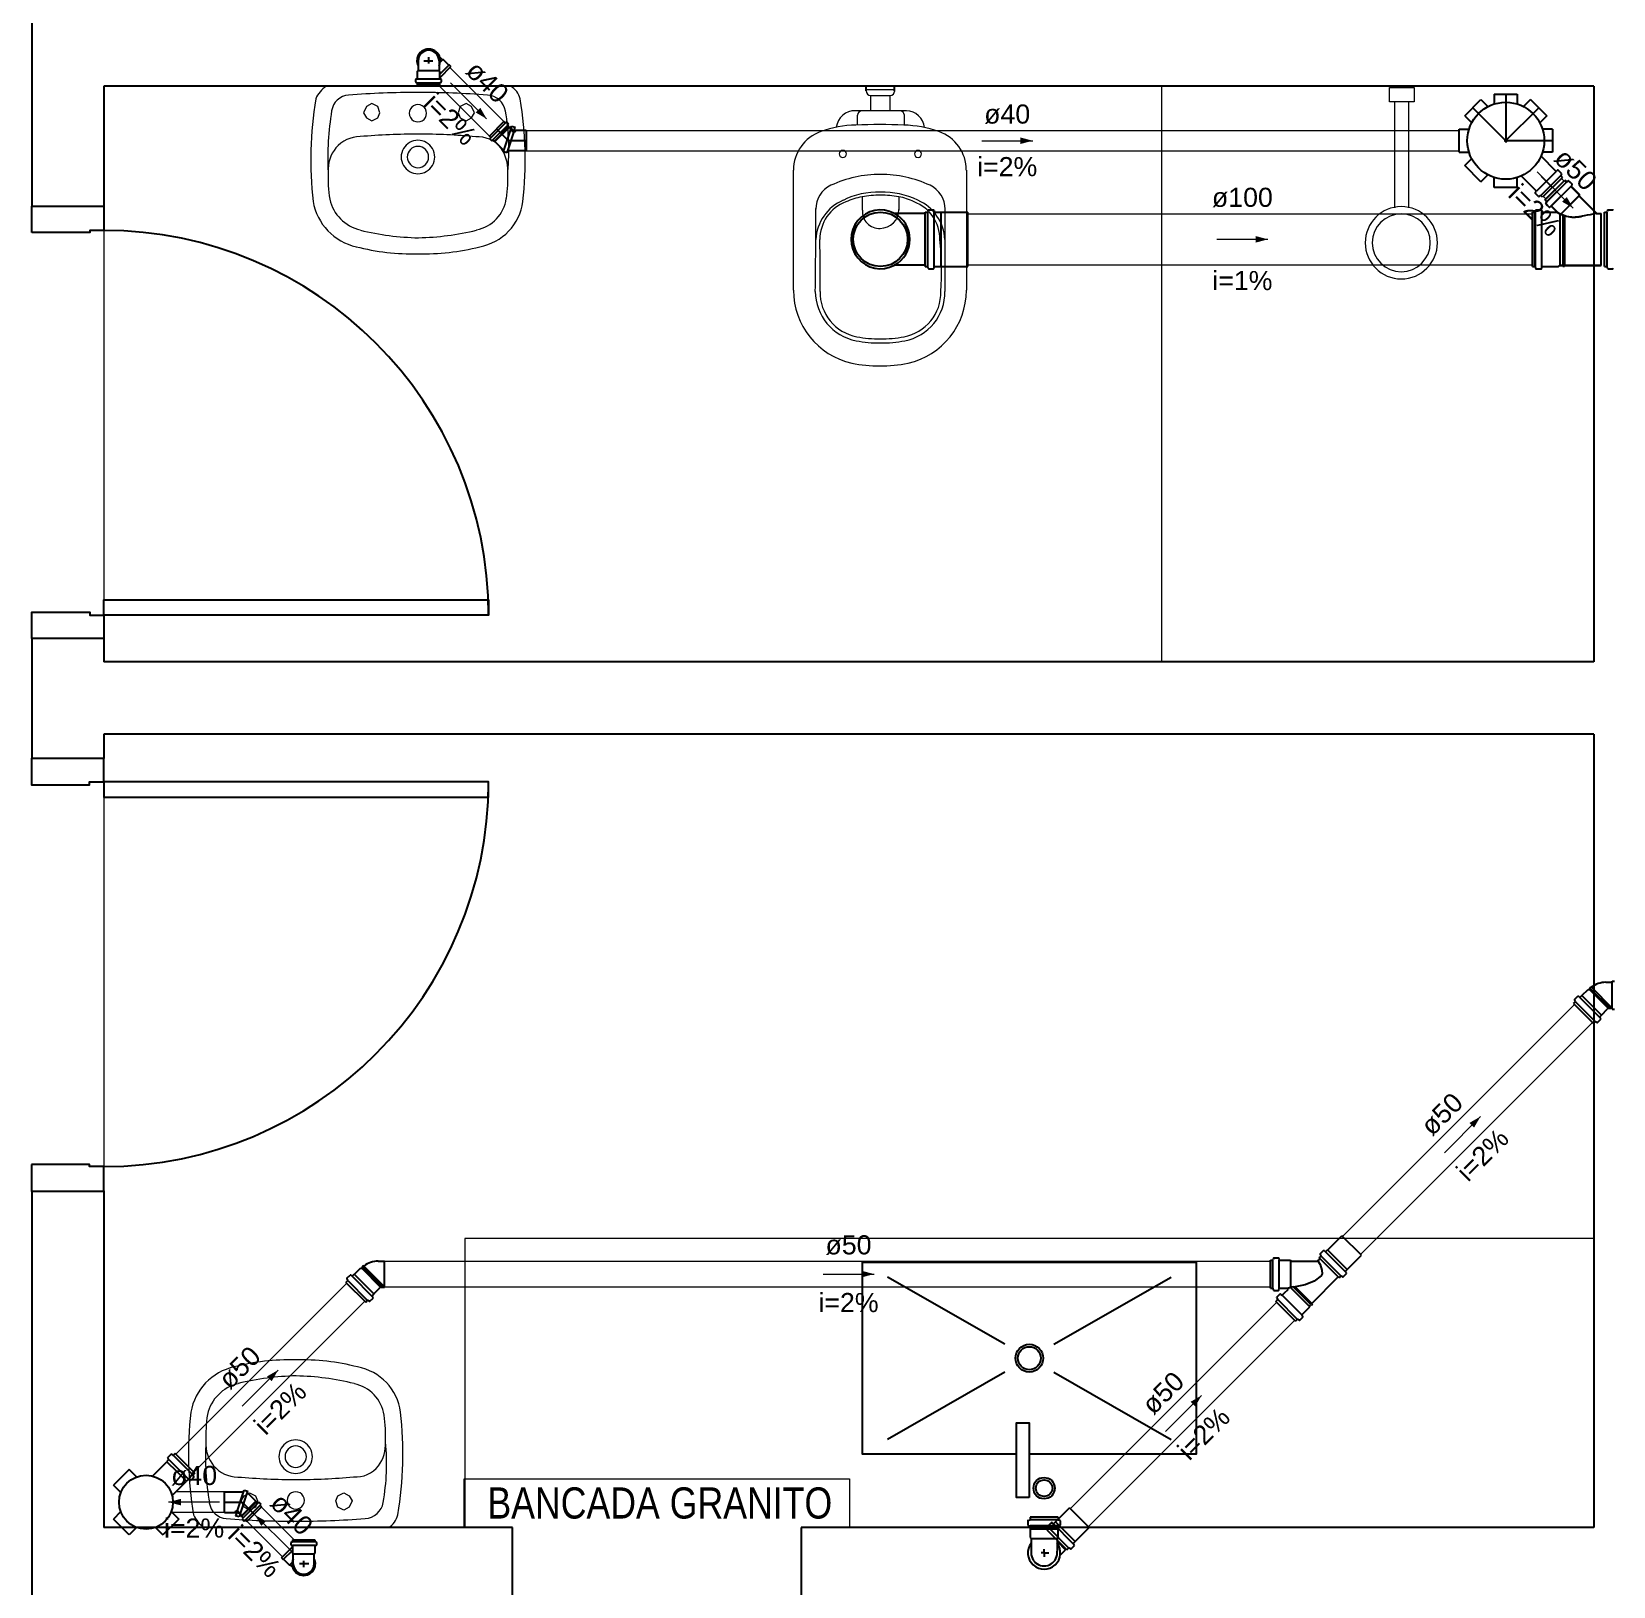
# Model space of a CAD drawing. Header units: millimetres. Extents: x 270 to 744, y -31 to 127.
# Drawn here: x 690.144 to 693.418, y 117.83 to 121.048 of the extents above; entities that cross this region are included whole.
import ezdxf

# ---------------------------------------------------------------- set-up
doc = ezdxf.new("R2010")
doc.units = ezdxf.units.MM
doc.header["$LTSCALE"] = 0.01
doc.header["$MEASUREMENT"] = 0
doc.linetypes.add('DASHDOT', pattern=[25.4, 12.7, -6.35, 0, -6.35])
for name, color, linetype, lineweight in [('at_Entity', 7, 'Continuous', 9), ('TQ-Condutos', 3, 'Continuous', 5), ('TQ-Sentido conduto', 9, 'Continuous', 5), ('TQ-Textos conduto', 7, 'Continuous', 5)]:
    doc.layers.add(name, color=color, linetype=linetype, lineweight=lineweight)
for name, color, linetype in [('Layout_Equipamentos', 7, 'Continuous'), ('PAREDES', 8, 'Continuous'), ('PISO_acabado', 1, 'Continuous'), ('PORTAS', 8, 'Continuous'), ('Simbolos', 5, 'Continuous'), ('Simbolos_int', 2, 'Continuous'), ('TEXTO01', 7, 'Continuous')]:
    doc.layers.add(name, color=color, linetype=linetype)
doc.styles.add('Arial', font='arial.ttf')
doc.styles.add('ArialNarrow', font='ARIALN.TTF')

msp = doc.modelspace()

# ---------------------------------------------------------------- hatches: boundary and pattern name
at = {"layer": 'TQ-Sentido conduto', "linetype": 'Continuous'}
for points in [[(691.0857, 120.8677), (691.0725, 120.8906), (691.0628, 120.8809)], [(692.2162, 120.8223), (692.1907, 120.8291), (692.1907, 120.8155)], [(693.335, 120.6829), (693.3218, 120.7058), (693.3122, 120.6961)], [(692.7031, 120.6182), (692.6776, 120.625), (692.6776, 120.6113)], [(693.1431, 118.8021), (693.1202, 118.7889), (693.1299, 118.7792)], [(691.8877, 118.4761), (691.8622, 118.4829), (691.8622, 118.4693)], [(690.654, 118.2774), (690.6311, 118.2642), (690.6408, 118.2545)], [(692.5658, 118.2248), (692.543, 118.2116), (692.5526, 118.202)], [(690.4273, 118.0039), (690.4528, 117.9971), (690.4528, 118.0108)], [(690.606, 117.9776), (690.6192, 117.9547), (690.6289, 117.9644)]]:
    msp.add_hatch(color=256, dxfattribs=at).paths.add_polyline_path(points)

# ---------------------------------------------------------------- linework, layer by layer
at = {"layer": 'at_Entity'}
for p, q in [((690.7551, 120.935), (690.9446, 120.935)), ((690.8814, 120.935), (691.0688, 120.935)), ((690.9446, 120.935), (691.1362, 120.935)), ((691.8704, 120.935), (691.9336, 120.935)), ((692.4829, 120.935), (692.4829, 119.7433)), ((690.8477, 120.8992), (690.8372, 120.8929)), ((690.8604, 120.8929), (690.8477, 120.8992)), ((691.0435, 120.8992), (691.0309, 120.8929)), ((691.0541, 120.8929), (691.0435, 120.8992)), ((691.8715, 120.9287), (691.9304, 120.9287)), ((691.8809, 120.8844), (691.8809, 120.916)), ((691.8809, 120.916), (691.921, 120.916)), ((691.921, 120.8844), (691.921, 120.916)), ((690.8372, 120.8929), (690.8309, 120.8802)), ((690.8309, 120.8802), (690.8372, 120.8697)), ((690.8372, 120.8697), (690.8477, 120.8634)), ((690.8477, 120.8634), (690.8604, 120.8697)), ((690.8646, 120.8802), (690.8604, 120.8929)), ((690.8604, 120.8697), (690.8646, 120.8802)), ((691.0309, 120.8929), (691.0267, 120.8802)), ((691.0267, 120.8802), (691.0309, 120.8697)), ((691.0309, 120.8697), (691.0435, 120.8634)), ((691.0435, 120.8634), (691.0541, 120.8697)), ((691.0604, 120.8802), (691.0541, 120.8929)), ((691.0541, 120.8697), (691.0604, 120.8802)), ((691.9546, 120.8844), (691.8494, 120.8844)), ((691.8536, 120.8549), (691.8536, 120.875)), ((691.9504, 120.875), (691.9504, 120.8548)), ((691.7209, 120.5128), (691.7209, 120.7613)), ((692.0789, 120.7613), (692.0789, 120.5128)), ((691.8636, 120.6788), (691.8636, 120.7062)), ((691.9394, 120.7059), (691.9394, 120.6788)), ((690.584, 118.017), (690.5946, 118.0233)), ((690.5946, 118.0233), (690.6072, 118.017)), ((690.7777, 118.017), (690.7904, 118.0233)), ((690.7904, 118.0233), (690.8009, 118.017)), ((690.5777, 118.0065), (690.584, 118.017)), ((690.584, 117.9939), (690.5777, 118.0065)), ((690.5946, 117.9875), (690.584, 117.9939)), ((690.6072, 117.9939), (690.5946, 117.9875)), ((690.6072, 118.017), (690.6114, 118.0065)), ((690.6114, 118.0065), (690.6072, 117.9939)), ((690.7735, 118.0065), (690.7777, 118.017)), ((690.7777, 117.9939), (690.7735, 118.0065)), ((690.7904, 117.9875), (690.7777, 117.9939)), ((690.8009, 117.9939), (690.7904, 117.9875)), ((690.8009, 118.017), (690.8072, 118.0065)), ((690.8072, 118.0065), (690.8009, 117.9939)), ((690.5019, 117.9518), (690.6914, 117.9518)), ((690.6283, 117.9518), (690.8156, 117.9518)), ((690.6914, 117.9518), (690.883, 117.9518))]:
    msp.add_line(p, q, dxfattribs=at)
at = {"layer": 'at_Entity', "color": 7}
for p, q in [((692.955, 120.9028), (692.955, 120.9323)), ((692.955, 120.9323), (693.0056, 120.9323)), ((693.0056, 120.9323), (693.0056, 120.9028)), ((693.0056, 120.9028), (692.955, 120.9028)), ((692.9656, 120.6837), (692.9656, 120.9028)), ((692.9951, 120.9028), (692.9656, 120.9028)), ((692.9951, 120.6837), (692.9951, 120.9028))]:
    msp.add_line(p, q, dxfattribs=at)
at = {"layer": 'at_Entity', "color": 7, "lineweight": 5}
for p, q in [((690.2933, 120.6365), (690.2934, 119.8718)), ((690.2933, 119.4949), (690.2933, 118.6986))]:
    msp.add_line(p, q, dxfattribs=at)
at = {"layer": 'at_Entity', "color": 3}
for p, q in [((693.3776, 118.5496), (691.0407, 118.5496)), ((691.0407, 118.5496), (691.0407, 117.9517))]:
    msp.add_line(p, q, dxfattribs=at)
msp.add_lwpolyline([(691.0395, 117.9517), (691.0395, 118.0521), (691.8367, 118.0521), (691.8367, 117.9517)], dxfattribs=at)
at = {"layer": 'at_Entity'}
for centre, radius, start, end in [((690.7807, 120.8906), 0.0519, 121.07, 159.4583), ((691.1173, 120.9011), 0.0384, 11.4307, 62.1327), ((691.4715, 120.7825), 0.7501, 170.3071, 186.5866), ((690.8026, 120.8785), 0.0383, 94.3873, 171.2442), ((690.9373, 119.2153), 1.7069, 89.7897, 94.6247), ((690.9435, 119.0527), 1.8695, 85.5856, 90), ((691.0852, 120.8768), 0.04, 9.6072, 86.886), ((690.4164, 120.7822), 0.7493, 353.4235, 9.7209), ((691.8809, 120.9255), 0.00947, 180, 270), ((691.921, 120.9255), 0.00947, 270, 0), ((691.3674, 120.7863), 0.6105, 170.7585, 182.6769), ((690.9435, 120.8792), 0.0179, 150.0128, 209.9872), ((690.9435, 120.8792), 0.0179, 89.9633, 149.9809), ((690.9435, 120.8792), 0.0179, 209.9602, 270), ((690.9435, 120.8792), 0.0179, 29.9602, 90), ((690.9435, 120.8792), 0.0179, 269.9633, 329.9809), ((690.9435, 120.8792), 0.0179, 330.0128, 29.9872), ((690.6836, 120.8039), 0.4482, 354.2028, 10.218), ((691.8483, 120.8456), 0.0389, 88.4183, 173.4493), ((691.8631, 120.875), 0.00947, 90, 180), ((691.941, 120.875), 0.00947, 360, 90), ((691.9537, 120.8459), 0.0386, 5.5755, 88.6298), ((690.9467, 119.3687), 1.4673, 90.0609, 94.8104), ((690.9435, 119.4902), 1.3457, 84.9049, 89.9792), ((691.8053, 120.7616), 0.0843, 109.0789, 180.1997), ((691.8588, 120.6076), 0.2474, 92.0489, 109.145), ((691.8996, 119.4672), 1.3885, 87.9511, 92.0489), ((691.9411, 120.6083), 0.2466, 70.8427, 88.1091), ((691.9945, 120.7616), 0.0843, 359.8003, 70.9211), ((690.8286, 120.762), 0.0712, 140.4003, 183.3975), ((690.8243, 120.7644), 0.0664, 90.5513, 139.6562), ((690.9435, 120.7886), 0.0347, 150.0032, 209.9968), ((690.9435, 120.7886), 0.0347, 90.0007, 150.0032), ((690.9435, 120.7886), 0.0221, 90, 180), ((690.9435, 120.7886), 0.0347, 30.0071, 90), ((690.9435, 120.7886), 0.0221, 0, 89.9903), ((690.9435, 120.7886), 0.0347, 330.0032, 29.9968), ((691.0666, 120.7679), 0.0628, 39.2453, 93.2268), ((691.0518, 120.7627), 0.0777, 357.1606, 35.3475), ((691.8231, 120.795), 0.00737, 90, 180), ((691.8231, 120.795), 0.00737, 360, 90), ((691.9788, 120.795), 0.00737, 90, 180), ((691.9788, 120.795), 0.00737, 360, 90), ((690.9435, 120.7887), 0.0347, 210.0071, 270), ((690.9435, 120.7886), 0.0221, 180, 270), ((690.9435, 120.7886), 0.0221, 270, 0), ((690.9435, 120.7886), 0.0347, 270.0007, 330.0032), ((691.8231, 120.795), 0.00737, 180, 270), ((691.8231, 120.795), 0.00737, 270, 0), ((691.9788, 120.795), 0.00737, 180, 270), ((691.9788, 120.795), 0.00737, 270, 0), ((691.0667, 120.7479), 0.3094, 178.1735, 188.6779), ((690.8124, 120.7477), 0.3173, 351.8304, 2.0054), ((691.901, 120.5095), 0.2432, 90, 114.9606), ((691.901, 120.5095), 0.2432, 65.0391, 90.0003), ((691.0493, 120.7141), 0.078, 281.6163, 351.5806), ((691.8209, 120.6813), 0.0537, 114.961, 180.9064), ((691.8972, 120.549), 0.167, 88.7182, 116.1404), ((691.8906, 120.5539), 0.1546, 100.3133, 113.389), ((691.901, 120.5107), 0.199, 90, 101.0171), ((691.9047, 120.549), 0.167, 63.8614, 91.28), ((691.901, 120.5108), 0.1989, 78.9807, 90.0022), ((691.9229, 120.6023), 0.105, 63.0017, 81.1951), ((691.981, 120.6813), 0.0537, 359.0936, 65.039), ((690.8414, 120.7169), 0.1169, 190.0557, 257.486), ((690.843, 120.7198), 0.0842, 192.7191, 257.0539), ((691.0515, 120.7112), 0.1102, 280.4075, 352.2804), ((682.9693, 120.6529), 8.7979, 359.07167, 0.18792), ((691.8614, 120.6124), 0.0945, 113.5727, 176.7329), ((691.8588, 120.6181), 0.0832, 110.863, 180.2362), ((691.899, 120.6763), 0.0355, 176.0445, 272.3446), ((691.9004, 120.6798), 0.0389, 270.0027, 0), ((691.941, 120.6181), 0.0832, 359.7638, 69.1369), ((691.9417, 120.6138), 0.0927, 2.4426, 66.7336), ((701.1347, 120.595), 9.1005, 179.46215, 180.53334), ((690.9583, 121.1949), 0.5737, 256.4962, 268.6476), ((690.9314, 121.1909), 0.5696, 271.3034, 283.5421), ((686.1461, 120.5386), 5.6301, 359.7103, 0.8057), ((691.3797, 120.5514), 0.6479, 356.3513, 5.878), ((690.9327, 121.0592), 0.4711, 255.5781, 271.302), ((690.9544, 121.0598), 0.4717, 268.6585, 284.3632), ((691.8757, 120.5128), 0.1547, 180.0055, 257.2943), ((691.8708, 120.5111), 0.1048, 180.4233, 258.8896), ((691.8688, 120.5077), 0.0927, 178.5002, 259.6559), ((691.9325, 120.5086), 0.0937, 280.5689, 0.9284), ((691.9325, 120.5086), 0.1021, 280.5688, 0.9284), ((691.9241, 120.5128), 0.1548, 282.7128, 359.9983), ((691.901, 120.6784), 0.2748, 259.4366, 269.9996), ((691.9006, 120.6762), 0.2642, 259.4366, 270.0028), ((691.9, 120.6907), 0.2787, 270.136, 280.2849), ((691.901, 120.6781), 0.2745, 270, 280.577), ((691.8999, 120.6465), 0.2905, 258.435, 281.5683), ((690.5883, 118.1698), 0.1169, 102.514, 169.9443), ((690.6795, 117.8275), 0.4711, 88.698, 104.4219), ((690.7013, 117.8269), 0.4717, 75.6368, 91.3415), ((690.7984, 118.1755), 0.1102, 7.7196, 79.5925), ((690.5899, 118.167), 0.0842, 102.9461, 167.2809), ((690.7052, 117.6918), 0.5737, 91.3524, 103.5038), ((690.6782, 117.6958), 0.5696, 76.4579, 88.6966), ((690.7961, 118.1727), 0.078, 8.4194, 78.3837), ((691.2183, 118.1042), 0.7501, 173.4134, 189.6929), ((690.8136, 118.1388), 0.3094, 171.3221, 181.8265), ((690.5592, 118.139), 0.3173, 357.9946, 8.1696), ((690.1632, 118.1045), 0.7493, 350.2791, 6.5765), ((691.1142, 118.1004), 0.6105, 177.3231, 189.2415), ((690.5754, 118.1247), 0.0712, 176.6025, 219.5997), ((690.6904, 118.0981), 0.0347, 90, 149.9929), ((690.6904, 118.0981), 0.0221, 90, 180), ((690.6904, 118.0981), 0.0347, 29.9968, 89.9993), ((690.6904, 118.0981), 0.0221, 360, 90), ((690.7987, 118.124), 0.0777, 324.6525, 2.8394), ((690.4304, 118.0828), 0.4482, 349.782, 5.7972), ((690.6904, 118.0981), 0.0347, 150.0032, 209.9968), ((690.6904, 118.0981), 0.0221, 180, 270), ((690.6904, 118.0981), 0.0221, 270.0097, 360), ((690.6904, 118.0981), 0.0347, 330.0032, 29.9968), ((690.5711, 118.1223), 0.0664, 220.3438, 269.4487), ((690.6935, 119.5181), 1.4673, 265.1896, 269.9391), ((690.6904, 118.0981), 0.0347, 209.9968, 269.9993), ((690.6904, 118.0981), 0.0347, 270, 329.9929), ((690.6904, 119.3965), 1.3457, 270.0208, 275.0951), ((690.8134, 118.1188), 0.0628, 266.7732, 320.7547), ((690.6904, 118.0076), 0.0179, 90, 150.0398), ((690.6904, 118.0075), 0.0179, 30.0191, 90.0367), ((690.5494, 118.0082), 0.0383, 188.7558, 265.6127), ((690.6904, 118.0075), 0.0179, 150.0128, 209.9872), ((690.6904, 118.0075), 0.0179, 210.0191, 270.0367), ((690.6904, 118.0075), 0.0179, 270, 330.0398), ((690.6904, 118.0075), 0.0179, 330.0128, 29.9872), ((690.8321, 118.01), 0.04, 273.114, 350.3928), ((690.5276, 117.9961), 0.0519, 200.5417, 238.93), ((690.6841, 119.6714), 1.7069, 265.3753, 270.2103), ((690.6904, 119.834), 1.8695, 270, 274.4144), ((690.8641, 117.9856), 0.0384, 297.8673, 348.5693)]:
    msp.add_arc(centre, radius, start, end, dxfattribs=at)
at = {"layer": 'at_Entity', "color": 7}
for radius, start, end in [(0.0748, 90, 180), (0.06, 90, 180), (0.0748, 360, 90), (0.06, 360, 90), (0.0748, 180, 270), (0.06, 180, 270), (0.06, 270, 0), (0.0748, 270, 0)]:
    msp.add_arc((692.9793, 120.6111), radius, start, end, dxfattribs=at)
at = {"layer": 'Layout_Equipamentos'}
for p, q in [((691.8715, 120.9255), (691.8715, 120.935)), ((691.9304, 120.9255), (691.9304, 120.935))]:
    msp.add_line(p, q, dxfattribs=at)
at = {"layer": 'PAREDES'}
for p, q in [((690.1438, 121.135), (690.1438, 120.6865)), ((693.3776, 120.935), (690.2933, 120.935)), ((690.2933, 120.935), (690.2933, 120.6865)), ((693.3776, 120.935), (693.3776, 119.7433)), ((690.1438, 119.7918), (690.1438, 119.5433)), ((690.2933, 119.7918), (690.2933, 119.7433)), ((693.3776, 119.7433), (690.2933, 119.7433)), ((693.3776, 119.5939), (690.2933, 119.5939)), ((690.2933, 119.5939), (690.2933, 119.5433)), ((693.3776, 119.5939), (693.3776, 117.9517)), ((690.1438, 118.6485), (690.1438, 117.1074)), ((690.2933, 118.6485), (690.2933, 117.9517)), ((691.139, 117.9517), (690.2933, 117.9517)), ((691.139, 117.8022), (691.139, 117.9518)), ((691.7372, 117.9518), (691.7372, 117.8022)), ((693.3776, 117.9517), (691.7372, 117.9517))]:
    msp.add_line(p, q, dxfattribs=at)
at = {"layer": 'PISO_acabado'}
for points in [[(692.2092, 118.1041), (692.5551, 118.1041), (692.5551, 118.4998), (691.8632, 118.4998), (691.8632, 118.1041), (692.183, 118.1041)], [(692.1583, 118.331), (691.9154, 118.47)], [(692.26, 118.331), (692.5029, 118.47)], [(692.1583, 118.2729), (691.9154, 118.1339)], [(692.26, 118.2729), (692.5029, 118.1339)]]:
    msp.add_lwpolyline(points, dxfattribs=at)
msp.add_lwpolyline([(692.2092, 118.0136), (692.183, 118.0136), (692.183, 118.1681), (692.2092, 118.1681)], close=True, dxfattribs=at)
for centre, radius in [((692.2092, 118.302), 0.0287), ((692.2092, 118.302), 0.0238), ((692.2399, 118.0329), 0.0221), ((692.2399, 118.0329), 0.0171)]:
    msp.add_circle(centre, radius, dxfattribs=at)
at = {"layer": 'PORTAS'}
for points in [[(690.1438, 120.6323), (690.1438, 120.687), (690.2934, 120.687), (690.2934, 120.6365), (690.2639, 120.6365), (690.2639, 120.6323), (690.1438, 120.6323)], [(690.2934, 119.8402), (690.2934, 119.8718), (691.0896, 119.8718), (691.0896, 119.8402), (690.2934, 119.8402)], [(690.2934, 119.7918), (690.1438, 119.7918), (690.1438, 119.8465), (690.2639, 119.8465), (690.2639, 119.8402), (690.2934, 119.8402), (690.2934, 119.7918)], [(690.2933, 119.5433), (690.1437, 119.5433), (690.1437, 119.4886), (690.2638, 119.4886), (690.2638, 119.4949), (690.2933, 119.4949), (690.2933, 119.5433)], [(690.2933, 119.4949), (690.2933, 119.4633), (691.0896, 119.4633), (691.0896, 119.4949), (690.2933, 119.4949)], [(690.1437, 118.7028), (690.1437, 118.648), (690.2933, 118.648), (690.2933, 118.6986), (690.2638, 118.6986), (690.2638, 118.7028), (690.1437, 118.7028)]]:
    msp.add_lwpolyline(points, dxfattribs=at)
for centre, start, end in [((690.2934, 119.8402), 0, 90), ((690.2933, 119.4949), 270, 0)]:
    msp.add_arc(centre, 0.7963, start, end, dxfattribs=at)
at = {"layer": 'Simbolos'}
for p, q in [((690.9423, 120.9661), (690.9439, 120.9676)), ((690.9423, 120.9511), (690.9423, 120.9661)), ((690.9439, 120.9878), (690.9439, 120.9775)), ((690.9439, 120.9775), (690.9439, 120.9676)), ((690.9874, 120.9878), (690.9874, 120.9775)), ((690.9874, 120.9775), (690.9874, 120.9676)), ((690.9889, 120.9661), (690.9874, 120.9676)), ((690.9883, 120.9958), (690.9943, 120.9899)), ((691.0118, 120.9757), (690.9889, 120.9528)), ((690.9889, 120.9511), (690.9889, 120.9661)), ((690.9961, 120.9899), (690.9943, 120.9899)), ((691.0073, 120.9787), (690.9961, 120.9899)), ((691.0088, 120.9787), (691.0073, 120.9787)), ((691.0118, 120.9757), (691.0088, 120.9787)), ((690.9392, 120.9439), (690.9392, 120.9489)), ((690.94, 120.9429), (690.9416, 120.9424)), ((690.9401, 120.95), (690.9414, 120.9501)), ((690.9423, 120.9381), (690.9423, 120.9414)), ((690.9889, 120.9381), (690.9423, 120.9381)), ((690.9889, 120.9381), (690.9889, 120.9414)), ((690.9913, 120.9429), (690.9897, 120.9424)), ((690.9911, 120.95), (690.9899, 120.9501)), ((690.9921, 120.9439), (690.9921, 120.9489)), ((693.1105, 120.8738), (693.1441, 120.9074)), ((693.1441, 120.9074), (693.1586, 120.8929)), ((693.1719, 120.9189), (693.1719, 120.8984)), ((693.1719, 120.9189), (693.2194, 120.9189)), ((693.2194, 120.9189), (693.2194, 120.8984)), ((693.2471, 120.9074), (693.2326, 120.8929)), ((693.2471, 120.9074), (693.2807, 120.8738)), ((693.1105, 120.8738), (693.125, 120.8593)), ((693.2807, 120.8738), (693.2662, 120.8593)), ((691.0914, 120.8319), (691.1215, 120.862)), ((691.1269, 120.8614), (691.092, 120.8265)), ((691.0965, 120.822), (691.1314, 120.8569)), ((691.1319, 120.8516), (691.1018, 120.8215)), ((691.1328, 120.8507), (691.1026, 120.8206)), ((691.1348, 120.8459), (691.1197, 120.7997)), ((691.1245, 120.859), (691.1215, 120.862)), ((691.1314, 120.8569), (691.1269, 120.8614)), ((691.1425, 120.8434), (691.1273, 120.7972)), ((691.1328, 120.8507), (691.129, 120.8545)), ((691.1348, 120.8459), (691.1371, 120.8528)), ((691.1371, 120.8528), (691.1447, 120.8503)), ((691.1425, 120.8434), (691.1447, 120.8503)), ((691.1674, 120.8434), (691.1425, 120.8434)), ((691.1674, 120.8434), (691.1674, 120.8012)), ((693.099, 120.8461), (693.1195, 120.8461)), ((693.099, 120.7985), (693.099, 120.8461)), ((693.2922, 120.8461), (693.2717, 120.8461)), ((693.2922, 120.8461), (693.2922, 120.7985)), ((691.0944, 120.8289), (691.0914, 120.8319)), ((691.092, 120.8265), (691.0965, 120.822)), ((691.1206, 120.8026), (691.0989, 120.8244)), ((691.1674, 120.8012), (691.1286, 120.8012)), ((691.1273, 120.7972), (691.1197, 120.7997)), ((693.099, 120.7985), (693.1195, 120.7985)), ((693.1105, 120.7708), (693.125, 120.7853)), ((693.1441, 120.7372), (693.1105, 120.7708)), ((693.2993, 120.7595), (693.2686, 120.7902)), ((693.2922, 120.7985), (693.2717, 120.7985)), ((693.1441, 120.7372), (693.1586, 120.7517)), ((693.1719, 120.7257), (693.1719, 120.7462)), ((693.2194, 120.7257), (693.2194, 120.7462)), ((693.2584, 120.7187), (693.2277, 120.7493)), ((693.3127, 120.746), (693.2719, 120.7052)), ((693.2768, 120.6998), (693.3176, 120.7406)), ((693.277, 120.7), (693.3179, 120.7409)), ((693.3028, 120.7612), (693.3007, 120.7594)), ((693.3108, 120.7546), (693.3042, 120.7612)), ((693.311, 120.7533), (693.3093, 120.7505)), ((693.3127, 120.746), (693.3095, 120.7493)), ((693.3176, 120.7406), (693.3208, 120.7374)), ((693.3179, 120.7409), (693.3211, 120.7376)), ((693.3249, 120.7388), (693.3221, 120.7372)), ((693.3252, 120.7391), (693.3224, 120.7375)), ((693.3262, 120.7387), (693.3328, 120.7321)), ((693.3265, 120.7389), (693.333, 120.7324)), ((693.2194, 120.7257), (693.1719, 120.7257)), ((693.2567, 120.7151), (693.2585, 120.7172)), ((693.2633, 120.7071), (693.2567, 120.7137)), ((693.2646, 120.707), (693.2674, 120.7086)), ((693.2719, 120.7052), (693.2687, 120.7084)), ((693.3328, 120.7307), (693.331, 120.7286)), ((693.3311, 120.7271), (693.3471, 120.7111)), ((693.3331, 120.731), (693.3313, 120.7288)), ((693.3314, 120.7274), (693.3474, 120.7114)), ((693.3471, 120.7111), (693.3471, 120.7081)), ((693.3471, 120.7081), (693.3837, 120.6716)), ((693.3474, 120.7114), (693.3474, 120.7084)), ((693.3474, 120.7084), (693.384, 120.6718)), ((691.9935, 120.6718), (691.9297, 120.6718)), ((691.9935, 120.5619), (691.9935, 120.6744)), ((691.9935, 120.6744), (691.9981, 120.6744)), ((692, 120.6783), (691.9992, 120.6752)), ((692.001, 120.679), (692.011, 120.679)), ((692.0121, 120.6781), (692.0123, 120.6754)), ((692.0133, 120.6744), (692.0261, 120.6744)), ((692.0261, 120.6744), (692.0264, 120.6741)), ((692.0264, 120.6741), (692.0816, 120.6741)), ((693.2511, 120.5617), (693.2511, 120.6741)), ((693.2511, 120.6741), (693.2558, 120.6741)), ((693.2514, 120.5619), (693.2514, 120.6744)), ((693.2514, 120.6744), (693.2561, 120.6744)), ((693.2576, 120.678), (693.2568, 120.6749)), ((693.2579, 120.6783), (693.2571, 120.6752)), ((693.2587, 120.6788), (693.2687, 120.6788)), ((693.2589, 120.679), (693.2689, 120.679)), ((693.2697, 120.6778), (693.27, 120.6751)), ((693.27, 120.6781), (693.2702, 120.6754)), ((693.271, 120.6741), (693.2999, 120.6741)), ((693.2713, 120.6744), (693.3001, 120.6744)), ((693.2768, 120.6998), (693.28, 120.6965)), ((693.277, 120.7), (693.2803, 120.6968)), ((693.2786, 120.6924), (693.2802, 120.6953)), ((693.2787, 120.6912), (693.2853, 120.6846)), ((693.2788, 120.6927), (693.2804, 120.6955)), ((693.279, 120.6914), (693.2855, 120.6849)), ((693.2867, 120.6846), (693.2888, 120.6864)), ((693.287, 120.6848), (693.2891, 120.6866)), ((693.2902, 120.6863), (693.3006, 120.6759)), ((693.2905, 120.6866), (693.3009, 120.6762)), ((693.3837, 120.6716), (693.3931, 120.6716)), ((693.384, 120.6718), (693.3934, 120.6718)), ((693.3931, 120.5643), (693.3931, 120.6716)), ((693.3934, 120.5645), (693.3934, 120.6718)), ((693.3997, 120.5619), (693.3997, 120.6744)), ((693.3997, 120.6744), (693.4044, 120.6744)), ((693.4063, 120.6783), (693.4055, 120.6752)), ((693.4073, 120.679), (693.4173, 120.679)), ((691.9935, 120.5645), (691.9297, 120.5645)), ((691.9935, 120.5619), (691.9981, 120.5619)), ((692, 120.5581), (691.9992, 120.5612)), ((692.001, 120.5573), (692.011, 120.5573)), ((692.0121, 120.5583), (692.0123, 120.561)), ((692.0133, 120.5619), (692.0261, 120.5619)), ((692.0261, 120.5619), (692.0264, 120.5622)), ((692.0264, 120.5622), (692.0816, 120.5622)), ((693.2511, 120.5617), (693.2558, 120.5617)), ((693.2514, 120.5619), (693.2561, 120.5619)), ((693.2576, 120.5578), (693.2568, 120.5609)), ((693.2579, 120.5581), (693.2571, 120.5612)), ((693.2587, 120.557), (693.2687, 120.557)), ((693.2589, 120.5573), (693.2689, 120.5573)), ((693.2697, 120.558), (693.27, 120.5607)), ((693.27, 120.5583), (693.2702, 120.561)), ((693.271, 120.5617), (693.3046, 120.5617)), ((693.2713, 120.5619), (693.3049, 120.5619)), ((693.3046, 120.5617), (693.3072, 120.5643)), ((693.3049, 120.5619), (693.3075, 120.5645)), ((693.3072, 120.5643), (693.3137, 120.5643)), ((693.3075, 120.5645), (693.314, 120.5645)), ((693.3137, 120.5643), (693.3139, 120.5627)), ((693.3139, 120.5627), (693.317, 120.5627)), ((693.314, 120.5645), (693.3141, 120.5629)), ((693.3141, 120.5629), (693.3172, 120.5629)), ((693.3171, 120.5643), (693.317, 120.5627)), ((693.3171, 120.5643), (693.3931, 120.5643)), ((693.3174, 120.5645), (693.3172, 120.5629)), ((693.3174, 120.5645), (693.3934, 120.5645)), ((693.3997, 120.5619), (693.4044, 120.5619)), ((693.4063, 120.5581), (693.4055, 120.5612)), ((693.4073, 120.5573), (693.4173, 120.5573)), ((693.3534, 119.053), (693.366, 119.0655)), ((693.366, 119.0655), (693.3687, 119.0655)), ((693.3687, 119.0655), (693.3706, 119.0675)), ((693.3696, 119.0687), (693.3718, 119.0709)), ((693.3706, 119.0675), (693.3696, 119.0687)), ((693.373, 119.0698), (693.3718, 119.0709)), ((693.4029, 119.0801), (693.4161, 119.0801)), ((693.4161, 119.0245), (693.4161, 119.0822)), ((693.4161, 119.0822), (693.4207, 119.0822)), ((693.3361, 119.036), (693.3394, 119.0392)), ((693.3361, 119.036), (693.377, 118.9951)), ((693.3379, 119.0433), (693.3396, 119.0405)), ((693.3381, 119.0446), (693.3446, 119.0511)), ((693.3461, 119.0512), (693.3482, 119.0494)), ((693.3496, 119.0495), (693.3531, 119.053)), ((693.3531, 119.053), (693.3534, 119.053)), ((693.3856, 118.9971), (693.3921, 119.0036)), ((693.3922, 119.0051), (693.3904, 119.0072)), ((693.3905, 119.0086), (693.394, 119.0121)), ((693.394, 119.0124), (693.4065, 119.025)), ((693.394, 119.0121), (693.394, 119.0124)), ((693.4065, 119.025), (693.4065, 119.0255)), ((693.4076, 119.0266), (693.4161, 119.0266)), ((693.4161, 119.0245), (693.4207, 119.0245)), ((693.377, 118.9951), (693.3802, 118.9984)), ((693.3843, 118.9969), (693.3815, 118.9986)), ((692.8269, 118.5264), (692.856, 118.5556)), ((692.7146, 118.5087), (692.7138, 118.5056)), ((692.7156, 118.5095), (692.7249, 118.5095)), ((692.7259, 118.5085), (692.7262, 118.5058)), ((692.8096, 118.5094), (692.8128, 118.5127)), ((692.8504, 118.4686), (692.8096, 118.5094)), ((692.8114, 118.5168), (692.813, 118.5139)), ((692.8115, 118.518), (692.8181, 118.5246)), ((692.8195, 118.5246), (692.8216, 118.5228)), ((692.8231, 118.5229), (692.8266, 118.5264)), ((692.8266, 118.5264), (692.8269, 118.5264)), ((692.8674, 118.4859), (692.8966, 118.515)), ((690.808, 118.4722), (690.8115, 118.4757)), ((690.8115, 118.4757), (690.8118, 118.4757)), ((690.8118, 118.4757), (690.8243, 118.4883)), ((690.8243, 118.4883), (690.827, 118.4883)), ((690.827, 118.4883), (690.829, 118.4902)), ((690.8279, 118.4914), (690.8301, 118.4936)), ((690.829, 118.4902), (690.8279, 118.4914)), ((690.8314, 118.4926), (690.8301, 118.4936)), ((690.8613, 118.5029), (690.8745, 118.5029)), ((692.7082, 118.447), (692.7082, 118.5048)), ((692.7082, 118.5048), (692.7128, 118.5048)), ((692.7272, 118.5048), (692.7499, 118.5048)), ((692.7499, 118.5048), (692.752, 118.5027)), ((692.752, 118.5027), (692.8052, 118.5027)), ((692.8063, 118.5032), (692.8111, 118.5079)), ((692.8489, 118.4701), (692.8111, 118.5079)), ((692.859, 118.4705), (692.8656, 118.4771)), ((692.8656, 118.4785), (692.8638, 118.4806)), ((692.8639, 118.4821), (692.8674, 118.4856)), ((692.8674, 118.4856), (692.8674, 118.4859)), ((690.7945, 118.4587), (690.7978, 118.462)), ((690.7945, 118.4587), (690.8354, 118.4179)), ((690.7963, 118.4661), (690.7979, 118.4633)), ((690.7965, 118.4674), (690.803, 118.4739)), ((690.8044, 118.474), (690.8066, 118.4722)), ((690.8523, 118.4352), (690.8649, 118.4477)), ((690.8649, 118.4477), (690.8649, 118.4483)), ((690.8659, 118.4493), (690.8745, 118.4493)), ((692.7082, 118.447), (692.7127, 118.447)), ((692.7146, 118.4431), (692.7138, 118.4463)), ((692.7259, 118.4433), (692.7262, 118.4461)), ((692.7272, 118.447), (692.7449, 118.447)), ((692.7369, 118.4364), (692.7457, 118.4452)), ((692.7943, 118.4154), (692.8489, 118.4701)), ((692.8504, 118.4686), (692.8537, 118.4718)), ((692.8578, 118.4704), (692.8549, 118.472)), ((690.8354, 118.4179), (690.8386, 118.4211)), ((690.8427, 118.4197), (690.8399, 118.4213)), ((690.844, 118.4199), (690.8505, 118.4264)), ((690.8488, 118.4314), (690.8523, 118.4349)), ((690.8506, 118.4278), (690.8488, 118.43)), ((690.8523, 118.4349), (690.8523, 118.4352)), ((692.7156, 118.4423), (692.7249, 118.4423)), ((692.7196, 118.4194), (692.7228, 118.4227)), ((692.7604, 118.3786), (692.7196, 118.4194)), ((692.7214, 118.4268), (692.723, 118.424)), ((692.7216, 118.4281), (692.7281, 118.4346)), ((692.7295, 118.4347), (692.7317, 118.4329)), ((692.7331, 118.4329), (692.7366, 118.4364)), ((692.7366, 118.4364), (692.7369, 118.4364)), ((692.79, 118.4111), (692.7919, 118.4131)), ((692.79, 118.4084), (692.79, 118.4111)), ((692.7919, 118.4131), (692.7931, 118.412)), ((692.7931, 118.412), (692.7953, 118.4142)), ((692.7943, 118.4154), (692.7953, 118.4142)), ((692.7604, 118.3786), (692.7637, 118.3818)), ((692.7678, 118.3804), (692.765, 118.382)), ((692.7691, 118.3806), (692.7756, 118.3871)), ((692.7739, 118.3921), (692.7774, 118.3956)), ((692.7757, 118.3885), (692.7739, 118.3907)), ((692.7774, 118.3959), (692.79, 118.4084)), ((692.7774, 118.3956), (692.7774, 118.3959)), ((690.3941, 118.058), (690.4237, 118.0876)), ((690.4238, 118.088), (690.4237, 118.0876)), ((690.4271, 118.0914), (690.4238, 118.088)), ((690.4254, 118.0949), (690.4272, 118.0928)), ((690.432, 118.1029), (690.4255, 118.0964)), ((690.4333, 118.1031), (690.4361, 118.1014)), ((690.4406, 118.1049), (690.4374, 118.1016)), ((690.4815, 118.064), (690.4406, 118.1049)), ((690.3455, 118.0716), (690.3129, 118.039)), ((690.3602, 118.0568), (690.3455, 118.0716)), ((690.468, 118.0505), (690.4646, 118.0472)), ((690.4715, 118.0488), (690.4694, 118.0506)), ((690.4795, 118.0554), (690.473, 118.0489)), ((690.4797, 118.0567), (690.478, 118.0595)), ((690.4815, 118.064), (690.4782, 118.0608)), ((690.3276, 118.0243), (690.3129, 118.039)), ((690.4346, 118.0175), (690.4643, 118.0471)), ((690.4646, 118.0472), (690.4643, 118.0471)), ((690.5433, 117.9828), (690.5433, 118.0251)), ((690.5433, 118.0251), (690.5822, 118.0251)), ((690.5683, 117.9828), (690.5834, 118.0291)), ((690.5759, 117.9803), (690.591, 118.0266)), ((690.5834, 118.0291), (690.591, 118.0266)), ((690.5901, 118.0236), (690.6119, 118.0019)), ((690.5779, 117.9755), (690.6081, 118.0057)), ((690.5788, 117.9746), (690.609, 118.0048)), ((690.6143, 118.0042), (690.5793, 117.9693)), ((690.5838, 117.9648), (690.6187, 117.9998)), ((690.6194, 117.9944), (690.5892, 117.9642)), ((690.6187, 117.9998), (690.6143, 118.0042)), ((690.6163, 117.9974), (690.6194, 117.9944)), ((692.2635, 117.963), (692.2927, 117.9922)), ((690.3276, 117.9836), (690.3129, 117.9688)), ((690.3455, 117.9363), (690.3129, 117.9688)), ((690.4482, 117.9688), (690.4156, 117.9363)), ((690.4335, 117.9836), (690.4482, 117.9688)), ((690.5433, 117.9828), (690.5683, 117.9828)), ((690.5683, 117.9828), (690.566, 117.9759)), ((690.5736, 117.9734), (690.566, 117.9759)), ((690.5759, 117.9803), (690.5736, 117.9734)), ((690.5779, 117.9755), (690.5817, 117.9717)), ((690.5793, 117.9693), (690.5838, 117.9648)), ((690.5862, 117.9672), (690.5892, 117.9642)), ((692.2063, 117.9653), (692.2063, 117.9561)), ((692.2071, 117.9663), (692.2102, 117.9672)), ((692.2072, 117.955), (692.21, 117.9548)), ((692.2687, 117.9728), (692.211, 117.9728)), ((692.211, 117.9728), (692.211, 117.9682)), ((692.211, 117.9537), (692.211, 117.9488)), ((692.248, 117.9534), (692.2496, 117.9506)), ((692.2482, 117.9547), (692.2547, 117.9612)), ((692.2561, 117.9613), (692.2583, 117.9595)), ((692.2597, 117.9596), (692.2632, 117.963)), ((692.2632, 117.963), (692.2635, 117.963)), ((692.2687, 117.9728), (692.2687, 117.9682)), ((692.2687, 117.9537), (692.2687, 117.9488)), ((692.2727, 117.9663), (692.2695, 117.9672)), ((692.2725, 117.955), (692.2697, 117.9548)), ((692.2734, 117.9653), (692.2734, 117.9561)), ((690.3602, 117.951), (690.3455, 117.9363)), ((690.4009, 117.951), (690.4156, 117.9363)), ((690.6806, 117.9204), (690.6806, 117.9153)), ((690.6814, 117.9214), (690.683, 117.9219)), ((690.6838, 117.9261), (690.7303, 117.9261)), ((690.6838, 117.9261), (690.6838, 117.9229)), ((690.7303, 117.9261), (690.7303, 117.9229)), ((690.7327, 117.9214), (690.7311, 117.9219)), ((690.7335, 117.9204), (690.7335, 117.9153)), ((692.211, 117.9488), (692.2112, 117.9486)), ((692.2112, 117.9486), (692.2112, 117.9308)), ((692.2112, 117.9308), (692.2131, 117.9289)), ((692.2131, 117.9289), (692.2131, 117.9022)), ((692.2462, 117.9461), (692.2495, 117.9493)), ((692.2871, 117.9052), (692.2462, 117.9461)), ((692.2685, 117.9308), (692.2666, 117.9289)), ((692.2666, 117.9289), (692.2666, 117.9022)), ((692.2687, 117.9488), (692.2685, 117.9486)), ((692.2685, 117.9486), (692.2685, 117.9308)), ((692.3005, 117.9187), (692.304, 117.9222)), ((692.304, 117.9225), (692.3332, 117.9517)), ((692.304, 117.9222), (692.304, 117.9225)), ((690.6609, 117.8886), (690.6838, 117.9115)), ((690.6609, 117.8886), (690.6639, 117.8856)), ((690.6815, 117.9143), (690.6828, 117.9142)), ((690.6838, 117.9131), (690.6838, 117.8982)), ((690.6838, 117.8982), (690.6853, 117.8966)), ((690.6853, 117.8868), (690.6853, 117.8966)), ((690.6853, 117.8765), (690.6853, 117.8868)), ((690.7303, 117.8982), (690.7288, 117.8966)), ((690.7288, 117.8868), (690.7288, 117.8966)), ((690.7288, 117.8765), (690.7288, 117.8868)), ((690.7303, 117.9131), (690.7303, 117.8982)), ((690.7325, 117.9143), (690.7313, 117.9142)), ((692.2731, 117.8943), (692.2844, 117.9055)), ((692.2871, 117.9052), (692.2903, 117.9085)), ((692.2944, 117.907), (692.2916, 117.9086)), ((692.2957, 117.9072), (692.3022, 117.9137)), ((692.3023, 117.9151), (692.3005, 117.9173)), ((690.6639, 117.8856), (690.6654, 117.8856)), ((690.6654, 117.8856), (690.6766, 117.8744)), ((690.6766, 117.8744), (690.6784, 117.8744)), ((690.6844, 117.8684), (690.6784, 117.8744))]:
    msp.add_line(p, q, dxfattribs=at)
for centre, radius in [((693.1956, 120.8223), 0.0797), ((690.3805, 118.0039), 0.0558)]:
    msp.add_circle(centre, radius, dxfattribs=at)
for centre, radius, start, end in [((690.9656, 120.9878), 0.0217, 0, 180), ((690.9402, 120.9489), 0.00106, 95, 180), ((690.9402, 120.9439), 0.00106, 180, 255), ((690.9413, 120.9511), 0.00106, 275, 0), ((690.9413, 120.9414), 0.00106, 0, 75), ((690.99, 120.9511), 0.00106, 180, 265), ((690.99, 120.9414), 0.00106, 105, 180), ((690.991, 120.9489), 0.00106, 0, 85), ((690.991, 120.9439), 0.00106, 285, 0), ((693.3, 120.7603), 0.00106, 225, 310), ((693.3035, 120.7604), 0.00106, 45, 130), ((693.3102, 120.75), 0.00106, 150, 225), ((693.31, 120.7539), 0.00106, 330, 45), ((693.3216, 120.7381), 0.00106, 225, 300), ((693.3219, 120.7384), 0.00106, 225, 300), ((693.3255, 120.7379), 0.00106, 45, 120), ((693.3257, 120.7382), 0.00106, 45, 120), ((693.2575, 120.7144), 0.00106, 140, 225), ((693.2577, 120.7179), 0.00106, 320, 45), ((693.264, 120.7079), 0.00106, 225, 300), ((693.2679, 120.7077), 0.00106, 45, 120), ((693.3318, 120.7279), 0.00106, 140, 225), ((693.3321, 120.7282), 0.00106, 140, 225), ((693.332, 120.7314), 0.00106, 320, 45), ((693.3323, 120.7316), 0.00106, 320, 45), ((691.901, 120.6182), 0.0609, 61.785, 298.215), ((691.901, 120.6182), 0.0609, 298.215, 61.785), ((691.9981, 120.6755), 0.00106, 270, 345), ((692.001, 120.678), 0.00106, 90, 165), ((692.011, 120.678), 0.00106, 5, 90), ((692.0133, 120.6755), 0.00106, 185, 270), ((693.2558, 120.6752), 0.00106, 270, 345), ((693.2561, 120.6755), 0.00106, 270, 345), ((693.2587, 120.6777), 0.00106, 90, 165), ((693.2589, 120.678), 0.00106, 90, 165), ((693.2687, 120.6777), 0.00106, 5, 90), ((693.2689, 120.678), 0.00106, 5, 90), ((693.271, 120.6752), 0.00106, 185, 270), ((693.2713, 120.6755), 0.00106, 185, 270), ((693.2795, 120.6919), 0.00106, 150, 225), ((693.2797, 120.6922), 0.00106, 150, 225), ((693.2793, 120.6958), 0.00106, 330, 45), ((693.2795, 120.6961), 0.00106, 330, 45), ((693.286, 120.6854), 0.00106, 225, 310), ((693.2863, 120.6856), 0.00106, 225, 310), ((693.2895, 120.6855), 0.00106, 45, 130), ((693.2898, 120.6858), 0.00106, 45, 130), ((693.2999, 120.6752), 0.00106, 270, 45), ((693.3001, 120.6755), 0.00106, 270, 45), ((693.3837, 120.6726), 0.00106, 214.2682, 270), ((693.384, 120.6729), 0.00106, 214.2682, 270), ((693.4044, 120.6755), 0.00106, 270, 345), ((693.4073, 120.678), 0.00106, 90, 165), ((693.4173, 120.678), 0.00106, 5, 90), ((691.9981, 120.5609), 0.00106, 15, 90), ((692.001, 120.5583), 0.00106, 195, 270), ((692.011, 120.5583), 0.00106, 270, 355), ((692.0133, 120.5609), 0.00106, 90, 175), ((693.2558, 120.5606), 0.00106, 15, 90), ((693.2561, 120.5609), 0.00106, 15, 90), ((693.2587, 120.5581), 0.00106, 195, 270), ((693.2589, 120.5583), 0.00106, 195, 270), ((693.2687, 120.5581), 0.00106, 270, 355), ((693.2689, 120.5583), 0.00106, 270, 355), ((693.271, 120.5606), 0.00106, 90, 175), ((693.2713, 120.5609), 0.00106, 90, 175), ((693.4044, 120.5609), 0.00106, 15, 90), ((693.4073, 120.5583), 0.00106, 195, 270), ((693.4173, 120.5583), 0.00106, 270, 355), ((693.4033, 119.0301), 0.05, 90.444, 127.3977), ((693.3388, 119.0438), 0.00106, 135, 210), ((693.3386, 119.04), 0.00106, 315, 30), ((693.3454, 119.0504), 0.00106, 50, 135), ((693.3489, 119.0502), 0.00106, 230, 315), ((693.3912, 119.0079), 0.00106, 135, 220), ((693.3914, 119.0044), 0.00106, 315, 40), ((693.4076, 119.0255), 0.00106, 90, 180), ((693.381, 118.9976), 0.00106, 60, 135), ((693.3848, 118.9978), 0.00106, 240, 315), ((692.7156, 118.5085), 0.00106, 90, 165), ((692.7249, 118.5085), 0.00106, 5, 90), ((692.8123, 118.5173), 0.00106, 135, 210), ((692.8121, 118.5134), 0.00106, 315, 30), ((692.8188, 118.5238), 0.00106, 50, 135), ((692.8223, 118.5237), 0.00106, 230, 315), ((690.8617, 118.4529), 0.05, 90.444, 127.3977), ((692.7128, 118.5059), 0.00106, 270, 345), ((692.7272, 118.5059), 0.00106, 185, 270), ((692.8052, 118.5043), 0.00158, 270, 315), ((692.8647, 118.4813), 0.00106, 135, 220), ((692.8648, 118.4778), 0.00106, 315, 40), ((690.7972, 118.4666), 0.00106, 135, 210), ((690.797, 118.4627), 0.00106, 315, 30), ((690.8038, 118.4731), 0.00106, 50, 135), ((690.8073, 118.473), 0.00106, 230, 315), ((690.8659, 118.4483), 0.00106, 90, 180), ((692.7128, 118.446), 0.00106, 15, 90), ((692.7156, 118.4434), 0.00106, 195, 270), ((692.7249, 118.4434), 0.00106, 270, 355), ((692.7272, 118.446), 0.00106, 90, 175), ((692.7449, 118.446), 0.00106, 315, 90), ((692.8544, 118.4711), 0.00106, 60, 135), ((692.8583, 118.4713), 0.00106, 240, 315), ((690.8393, 118.4204), 0.00106, 60, 135), ((690.8432, 118.4206), 0.00106, 240, 315), ((690.8496, 118.4306), 0.00106, 135, 220), ((690.8498, 118.4271), 0.00106, 315, 40), ((692.7223, 118.4273), 0.00106, 135, 210), ((692.7221, 118.4234), 0.00106, 315, 30), ((692.7288, 118.4338), 0.00106, 50, 135), ((692.7323, 118.4337), 0.00106, 230, 315), ((692.7644, 118.3811), 0.00106, 60, 135), ((692.7683, 118.3813), 0.00106, 240, 315), ((692.7747, 118.3913), 0.00106, 135, 220), ((692.7748, 118.3879), 0.00106, 315, 40), ((690.4262, 118.0956), 0.00106, 135, 220), ((690.4264, 118.0921), 0.00106, 315, 40), ((690.4328, 118.1021), 0.00106, 60, 135), ((690.4366, 118.1024), 0.00106, 240, 315), ((690.3613, 118.058), 0.00158, 225, 289.59), ((690.4687, 118.0498), 0.00106, 50, 135), ((690.479, 118.06), 0.00106, 135, 210), ((690.4788, 118.0561), 0.00106, 315, 30), ((690.3265, 118.0232), 0.00158, 340.41, 45), ((690.4722, 118.0496), 0.00106, 230, 315), ((690.3265, 117.9847), 0.00158, 315, 19.59), ((690.4346, 117.9847), 0.00158, 160.41, 225), ((692.2073, 117.9653), 0.00106, 105, 180), ((692.2073, 117.9561), 0.00106, 180, 265), ((692.2099, 117.9537), 0.00106, 0, 85), ((692.2099, 117.9682), 0.00106, 285, 0), ((692.2489, 117.9539), 0.00106, 135, 210), ((692.2555, 117.9605), 0.00106, 50, 135), ((692.259, 117.9603), 0.00106, 230, 315), ((692.2698, 117.9682), 0.00106, 180, 255), ((692.2698, 117.9537), 0.00106, 95, 180), ((692.2724, 117.9561), 0.00106, 275, 0), ((692.2724, 117.9653), 0.00106, 0, 75), ((690.3613, 117.9499), 0.00158, 70.4103, 135), ((690.3998, 117.9499), 0.00158, 45, 109.5897), ((690.6816, 117.9204), 0.00106, 105, 180), ((690.6827, 117.9229), 0.00106, 285, 0), ((690.7314, 117.9229), 0.00106, 180, 255), ((690.7324, 117.9204), 0.00106, 0, 75), ((692.2487, 117.9501), 0.00106, 315, 30), ((690.6816, 117.9153), 0.00106, 180, 265), ((690.6827, 117.9131), 0.00106, 0, 85), ((690.7314, 117.9131), 0.00106, 95, 180), ((690.7324, 117.9153), 0.00106, 275, 0), ((692.2399, 117.8989), 0.027, 172.826, 7.174), ((692.2911, 117.9077), 0.00106, 60, 135), ((692.2949, 117.9079), 0.00106, 240, 315), ((692.3013, 117.918), 0.00106, 135, 220), ((692.3015, 117.9145), 0.00106, 315, 40), ((690.707, 117.8765), 0.0217, 180, 0)]:
    msp.add_arc(centre, radius, start, end, dxfattribs=at)
at = {"layer": 'Simbolos_int'}
for p, q in [((690.9439, 120.9676), (690.9874, 120.9676)), ((690.9554, 120.9878), (690.9741, 120.9878)), ((690.9656, 120.9951), (690.9656, 120.9821)), ((691.0073, 120.9787), (690.9889, 120.9603)), ((690.9943, 120.9899), (690.9895, 120.9851)), ((690.9423, 120.9502), (690.9889, 120.9502)), ((690.9423, 120.9422), (690.9889, 120.9422)), ((691.1311, 120.8223), (691.1064, 120.847)), ((691.1402, 120.8434), (691.1355, 120.848)), ((691.1425, 120.8434), (691.1402, 120.8434)), ((691.1674, 120.8223), (691.1311, 120.8223)), ((693.2999, 120.7588), (693.2591, 120.718)), ((693.3089, 120.7498), (693.2681, 120.709)), ((693.2806, 120.696), (693.3214, 120.7368)), ((693.2808, 120.6962), (693.3217, 120.7371)), ((693.2896, 120.687), (693.3304, 120.7278)), ((693.2898, 120.6872), (693.3307, 120.7281)), ((693.3094, 120.6703), (693.3471, 120.7081)), ((693.3096, 120.6706), (693.3474, 120.7084)), ((691.9935, 120.5645), (691.9935, 120.6718)), ((691.999, 120.5619), (691.999, 120.6744)), ((692.0124, 120.5619), (692.0124, 120.6744)), ((692.0264, 120.5622), (692.0264, 120.6741)), ((692.0816, 120.5622), (692.0816, 120.6741)), ((693.2566, 120.5617), (693.2566, 120.6741)), ((693.2569, 120.5619), (693.2569, 120.6744)), ((693.27, 120.5617), (693.27, 120.6741)), ((693.2703, 120.5619), (693.2703, 120.6744)), ((693.3072, 120.6713), (693.3072, 120.5643)), ((693.3075, 120.6716), (693.3075, 120.5645)), ((693.4052, 120.5619), (693.4052, 120.6744)), ((693.3137, 120.6686), (693.3137, 120.5643)), ((693.314, 120.6688), (693.314, 120.5645)), ((693.3171, 120.6674), (693.3171, 120.5643)), ((693.3174, 120.6677), (693.3174, 120.5645)), ((693.3687, 119.0655), (693.4076, 119.0266)), ((693.3706, 119.0675), (693.4115, 119.0266)), ((693.373, 119.0698), (693.4161, 119.0267)), ((693.4161, 119.0266), (693.4161, 119.0801)), ((693.34, 119.0398), (693.3808, 118.999)), ((693.3489, 119.0488), (693.3898, 119.0079)), ((693.3531, 119.053), (693.394, 119.0121)), ((692.8966, 118.515), (692.856, 118.5556)), ((692.8542, 118.4724), (692.8134, 118.5132)), ((692.8632, 118.4814), (692.8224, 118.5222)), ((692.8674, 118.4856), (692.8266, 118.5264)), ((690.8115, 118.4757), (690.8523, 118.4349)), ((690.827, 118.4883), (690.866, 118.4493)), ((690.829, 118.4902), (690.8698, 118.4493)), ((690.8314, 118.4926), (690.8745, 118.4495)), ((690.8745, 118.4493), (690.8745, 118.5029)), ((692.7136, 118.447), (692.7136, 118.5048)), ((692.7263, 118.447), (692.7263, 118.5048)), ((692.7499, 118.5048), (692.7499, 118.4481)), ((690.7983, 118.4626), (690.8392, 118.4217)), ((690.8073, 118.4715), (690.8482, 118.4307)), ((692.7502, 118.4482), (692.79, 118.4084)), ((692.7556, 118.4494), (692.7599, 118.4499)), ((692.7919, 118.4131), (692.7556, 118.4494)), ((692.7943, 118.4154), (692.7599, 118.4499)), ((692.7643, 118.3824), (692.7234, 118.4233)), ((692.7732, 118.3914), (692.7324, 118.4322)), ((690.4237, 118.0876), (690.444, 118.0674)), ((690.4278, 118.0921), (690.4687, 118.0512)), ((690.4368, 118.101), (690.4776, 118.0602)), ((690.4643, 118.0471), (690.444, 118.0674)), ((690.5433, 118.0039), (690.5796, 118.0039)), ((690.5796, 118.0039), (690.6043, 117.9793)), ((692.3332, 117.9517), (692.2927, 117.9922)), ((690.5683, 117.9828), (690.5706, 117.9828)), ((690.5706, 117.9828), (690.5752, 117.9782)), ((692.2687, 117.9674), (692.211, 117.9674)), ((692.2687, 117.9547), (692.211, 117.9547)), ((692.2999, 117.918), (692.259, 117.9589)), ((692.304, 117.9222), (692.2632, 117.963)), ((690.7303, 117.9221), (690.6838, 117.9221)), ((692.211, 117.9488), (692.2687, 117.9488)), ((692.2131, 117.9289), (692.2666, 117.9289)), ((692.2909, 117.909), (692.25, 117.9499)), ((692.2666, 117.9233), (692.2844, 117.9055)), ((690.6654, 117.8856), (690.6838, 117.904)), ((690.7303, 117.9141), (690.6838, 117.9141)), ((690.7288, 117.8966), (690.6853, 117.8966)), ((692.2399, 117.8989), (692.2334, 117.8989)), ((692.2399, 117.8989), (692.2399, 117.9065)), ((692.2399, 117.8989), (692.2399, 117.8909)), ((692.2399, 117.8989), (692.2493, 117.8989)), ((690.6784, 117.8744), (690.6831, 117.8791)), ((690.7173, 117.8765), (690.6986, 117.8765)), ((690.707, 117.8692), (690.707, 117.8822))]:
    msp.add_line(p, q, dxfattribs=at)
at = {"layer": 'Simbolos_int', "linetype": 'DASHDOT', "ltscale": 0.05}
for p, q in [((693.1956, 120.9189), (693.1956, 120.7257)), ((693.2639, 120.8906), (693.1273, 120.754)), ((693.1273, 120.8906), (693.2923, 120.7256)), ((693.2922, 120.8223), (693.099, 120.8223))]:
    msp.add_line(p, q, dxfattribs=at)
at = {"layer": 'Simbolos_int'}
for points in [[(691.1328, 120.8507), (691.1344, 120.8479), (691.136, 120.8445), (691.1386, 120.8423), (691.1429, 120.841), (691.1455, 120.8424), (691.1465, 120.8434)], [(692.8155, 118.4764), (692.8135, 118.4722), (692.7991, 118.4612), (692.7806, 118.4535), (692.7599, 118.4499)], [(692.8064, 118.5033), (692.8114, 118.4957), (692.8147, 118.4843), (692.8155, 118.4764)], [(692.7556, 118.4494), (692.7524, 118.4491), (692.7457, 118.4467)], [(690.5779, 117.9755), (690.5763, 117.9783), (690.5747, 117.9817), (690.5722, 117.984), (690.5679, 117.9852), (690.5652, 117.9838), (690.5642, 117.9828)]]:
    msp.add_lwpolyline(points, dxfattribs=at)
msp.add_circle((691.901, 120.6182), 0.0562, dxfattribs=at)
for centre, radius, start, end in [((690.9656, 120.9878), 0.0241, 19.6232, 205.377), ((690.9656, 120.9878), 0.0241, 334.623, 205.377), ((693.3418, 120.7443), 0.0808, 239.5076, 260.5491), ((693.3421, 120.7446), 0.0808, 239.5076, 260.5491), ((693.2891, 121.1236), 0.4612, 278.6432, 281.731), ((693.2893, 121.1238), 0.4612, 278.6432, 281.731), ((693.3365, 120.7354), 0.0712, 263.5546, 287.867), ((693.3368, 120.7356), 0.0712, 263.5546, 287.867), ((692.2399, 117.8989), 0.0336, 142.861, 37.139), ((690.707, 117.8765), 0.0241, 154.623, 25.377), ((690.707, 117.8765), 0.0241, 199.6232, 25.377)]:
    msp.add_arc(centre, radius, start, end, dxfattribs=at)
at = {"layer": 'TQ-Condutos'}
for p, q in [((691.0097, 120.9736), (691.1214, 120.8619)), ((690.9854, 120.9381), (691.0915, 120.832)), ((691.1674, 120.8434), (693.099, 120.8434)), ((691.1674, 120.8012), (693.099, 120.8012)), ((693.311, 120.7443), (693.3161, 120.7391)), ((693.2737, 120.7069), (693.2788, 120.7018)), ((692.0816, 120.671), (693.2511, 120.671)), ((692.0816, 120.5654), (693.2511, 120.5654)), ((692.8576, 118.554), (693.3379, 119.0342)), ((692.895, 118.5166), (693.3752, 118.9969)), ((690.8745, 118.5025), (692.7082, 118.5025)), ((690.4424, 118.1031), (690.7963, 118.457)), ((690.8745, 118.4497), (692.7082, 118.4497)), ((690.4797, 118.0658), (690.8336, 118.4197)), ((692.2943, 117.9906), (692.7214, 118.4177)), ((692.3316, 117.9533), (692.7587, 118.3804)), ((690.5433, 118.0251), (690.4422, 118.0251)), ((690.6873, 117.9261), (690.6192, 117.9942)), ((690.5433, 117.9828), (690.4342, 117.9828)), ((690.663, 117.8907), (690.5893, 117.9643))]:
    msp.add_line(p, q, dxfattribs=at)
at = {"layer": 'TQ-Sentido conduto'}
for points in [[(691.011, 120.9424), (691.0857, 120.8677)], [(692.1106, 120.8223), (692.2162, 120.8223)], [(693.2603, 120.7576), (693.335, 120.6829)], [(692.5975, 120.6182), (692.7031, 120.6182)], [(693.0684, 118.7274), (693.1431, 118.8021)], [(691.7821, 118.4761), (691.8877, 118.4761)], [(690.5793, 118.2027), (690.654, 118.2774)], [(692.4911, 118.1501), (692.5658, 118.2248)], [(690.5329, 118.0039), (690.4273, 118.0039)], [(690.6807, 117.9029), (690.606, 117.9776)]]:
    msp.add_lwpolyline(points, dxfattribs=at)

# ---------------------------------------------------------------- texts
at = {"layer": 'TEXTO01', "lineweight": 9, "insert": (691.0873, 117.9691), "char_height": 0.064472, "width": 1.160502, "attachment_point": 7, "line_spacing_factor": 0.9, "style": 'ArialNarrow'}
msp.add_mtext('BANCADA GRANITO', dxfattribs=at)
at = {"layer": 'TQ-Textos conduto', "char_height": 0.0396, "attachment_point": 8, "line_spacing_factor": 0.6, "style": 'Arial'}
for s, insert, width, rotation in [('ø40', (691.0727, 120.9294), 0.14256, 314.9999), ('i=2%', (690.9962, 120.8529), 0.19008, 314.9999), ('ø50', (693.3258, 120.7483), 0.14256, 314.9999), ('i=2%', (693.2418, 120.6643), 0.19008, 314.9999), ('ø50', (693.0776, 118.7928), 0.14256, 45.0001), ('i=2%', (693.1616, 118.7088), 0.19008, 45.0001), ('ø50', (690.5885, 118.2681), 0.14256, 45.0001), ('i=2%', (690.6725, 118.1841), 0.19008, 45.0001), ('ø50', (692.5004, 118.2156), 0.14256, 45.0001), ('i=2%', (692.5844, 118.1316), 0.19008, 45.0001), ('ø40', (690.6677, 117.9646), 0.14256, 314.9999), ('i=2%', (690.5912, 117.888), 0.19008, 314.9999)]:
    msp.add_mtext(s, dxfattribs=dict(at, insert=insert, width=width, rotation=rotation))
for s, insert, width in [('ø40', (692.1634, 120.8567), 0.14256), ('i=2%', (692.1634, 120.7485), 0.19008), ('ø100', (692.6503, 120.6843), 0.19008), ('i=1%', (692.6503, 120.5127), 0.19008), ('ø50', (691.8349, 118.5158), 0.14256), ('i=2%', (691.8349, 118.397), 0.19008), ('ø40', (690.4801, 118.0384), 0.14256), ('i=2%', (690.4801, 117.9302), 0.19008)]:
    msp.add_mtext(s, dxfattribs=dict(at, insert=insert, width=width))

doc.saveas('drawing.dxf')
